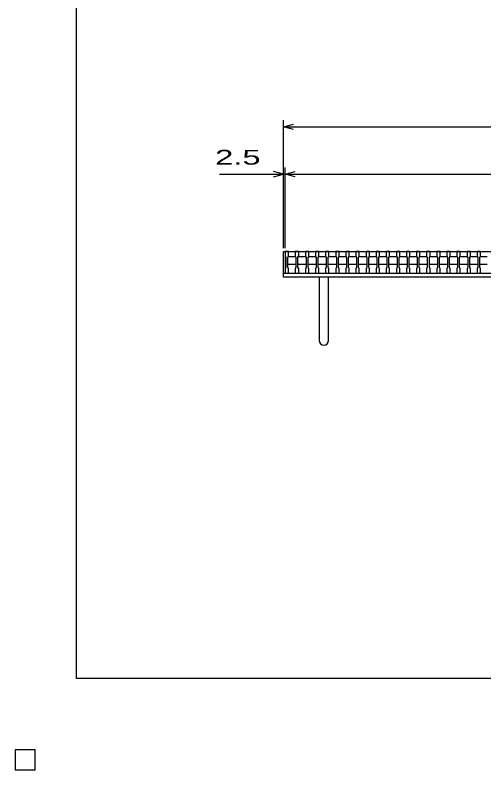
# Model space of a CAD drawing. Units: millimetres, scale not verified. Extents: x -1820 to 1731, y -1282 to 1054.
# Drawn here: x -1820 to -1124, y -1282 to -161 of the extents above; entities that cross this region are included whole.
import ezdxf
from ezdxf.enums import TextEntityAlignment as Align

# ---------------------------------------------------------------- set-up
doc = ezdxf.new("R2010")
doc.units = ezdxf.units.MM
doc.header["$LTSCALE"] = 10
for name, color, linetype, lineweight in [('0_2', 150, 'Continuous', 25), ('16', 3, 'Continuous', 25), ('19', 6, 'Continuous', 25), ('22', 4, 'Continuous', 25), ('24', 2, 'Continuous', 25)]:
    doc.layers.add(name, color=color, linetype=linetype, lineweight=lineweight)
doc.styles.add('ベクトル', font='')
doc.styles.get('ベクトル').set_extended_font_data('ベクトル')

msp = doc.modelspace()

# ---------------------------------------------------------------- linework, layer by layer
at = {"layer": '0_2'}
for p, q in [((-1729, -1146.5), (-1729, 1053.5)), ((1731, -1146.5), (-1729, -1146.5)), ((-1790, -1252.5), (-1820, -1252.5)), ((-1820, -1252.5), (-1820, -1282.5)), ((-1790, -1252.5), (-1820, -1252.5)), ((-1820, -1252.5), (-1820, -1282.5)), ((-1790, -1252.5), (-1820, -1252.5)), ((-1820, -1252.5), (-1820, -1282.5)), ((-1790, -1252.5), (-1820, -1252.5)), ((-1820, -1252.5), (-1820, -1282.5)), ((-1790, -1252.5), (-1820, -1252.5)), ((-1820, -1252.5), (-1820, -1282.5)), ((-1790, -1282.5), (-1790, -1252.5)), ((-1790, -1282.5), (-1790, -1252.5)), ((-1790, -1282.5), (-1790, -1252.5)), ((-1790, -1282.5), (-1790, -1252.5)), ((-1790, -1282.5), (-1790, -1252.5)), ((-1820, -1282.5), (-1790, -1282.5)), ((-1820, -1282.5), (-1790, -1282.5)), ((-1820, -1282.5), (-1790, -1282.5)), ((-1820, -1282.5), (-1790, -1282.5)), ((-1820, -1282.5), (-1790, -1282.5))]:
    msp.add_line(p, q, dxfattribs=at)
at = {"layer": '16'}
for p, q in [((-1419, -512.5), (-1419, -511.8)), ((-1419, -511.8), (-1414, -511.8)), ((-1419, -512.5), (-1419, -519)), ((-1414, -512.5), (-1419, -512.5)), ((-1419, -512.5), (-1419, -544.5)), ((-1419, -512.5), (-424, -512.5)), ((-1414, -511.8), (-1414, -512.5)), ((-1414, -519), (-1414, -512.5)), ((-1404, -512.5), (-1404, -511.8)), ((-1404, -511.8), (-1399, -511.8)), ((-1404, -512.5), (-1404, -519)), ((-1399, -512.5), (-1404, -512.5)), ((-1399, -511.8), (-1399, -512.5)), ((-1399, -519), (-1399, -512.5)), ((-1389, -512.5), (-1389, -511.8)), ((-1389, -511.8), (-1384, -511.8)), ((-1389, -512.5), (-1389, -519)), ((-1384, -512.5), (-1389, -512.5)), ((-1384, -511.8), (-1384, -512.5)), ((-1384, -519), (-1384, -512.5)), ((-1374, -512.5), (-1374, -511.8)), ((-1374, -511.8), (-1369, -511.8)), ((-1374, -512.5), (-1374, -519)), ((-1369, -512.5), (-1374, -512.5)), ((-1369, -511.8), (-1369, -512.5)), ((-1369, -519), (-1369, -512.5)), ((-1359, -512.5), (-1359, -511.8)), ((-1359, -511.8), (-1354, -511.8)), ((-1359, -512.5), (-1359, -519)), ((-1354, -512.5), (-1359, -512.5)), ((-1354, -511.8), (-1354, -512.5)), ((-1354, -519), (-1354, -512.5)), ((-1344, -512.5), (-1344, -511.8)), ((-1344, -511.8), (-1339, -511.8)), ((-1344, -512.5), (-1344, -519)), ((-1339, -512.5), (-1344, -512.5)), ((-1339, -511.8), (-1339, -512.5)), ((-1339, -519), (-1339, -512.5)), ((-1329, -512.5), (-1329, -511.8)), ((-1329, -511.8), (-1324, -511.8)), ((-1329, -512.5), (-1329, -519)), ((-1324, -512.5), (-1329, -512.5)), ((-1324, -511.8), (-1324, -512.5)), ((-1324, -519), (-1324, -512.5)), ((-1314, -512.5), (-1314, -511.8)), ((-1314, -511.8), (-1309, -511.8)), ((-1314, -512.5), (-1314, -519)), ((-1309, -512.5), (-1314, -512.5)), ((-1309, -511.8), (-1309, -512.5)), ((-1309, -519), (-1309, -512.5)), ((-1299, -512.5), (-1299, -511.8)), ((-1299, -511.8), (-1294, -511.8)), ((-1299, -512.5), (-1299, -519)), ((-1294, -512.5), (-1299, -512.5)), ((-1294, -511.8), (-1294, -512.5)), ((-1294, -519), (-1294, -512.5)), ((-1284, -512.5), (-1284, -511.8)), ((-1284, -511.8), (-1279, -511.8)), ((-1284, -512.5), (-1284, -519)), ((-1279, -512.5), (-1284, -512.5)), ((-1279, -511.8), (-1279, -512.5)), ((-1279, -519), (-1279, -512.5)), ((-1269, -512.5), (-1269, -511.8)), ((-1269, -511.8), (-1264, -511.8)), ((-1269, -512.5), (-1269, -519)), ((-1264, -512.5), (-1269, -512.5)), ((-1264, -511.8), (-1264, -512.5)), ((-1264, -519), (-1264, -512.5)), ((-1254, -512.5), (-1254, -511.8)), ((-1254, -511.8), (-1249, -511.8)), ((-1254, -512.5), (-1254, -519)), ((-1249, -512.5), (-1254, -512.5)), ((-1249, -511.8), (-1249, -512.5)), ((-1249, -519), (-1249, -512.5)), ((-1239, -512.5), (-1239, -511.8)), ((-1239, -511.8), (-1234, -511.8)), ((-1239, -512.5), (-1239, -519)), ((-1234, -512.5), (-1239, -512.5)), ((-1234, -511.8), (-1234, -512.5)), ((-1234, -519), (-1234, -512.5)), ((-1224, -512.5), (-1224, -511.8)), ((-1224, -511.8), (-1219, -511.8)), ((-1224, -512.5), (-1224, -519)), ((-1219, -512.5), (-1224, -512.5)), ((-1219, -511.8), (-1219, -512.5)), ((-1219, -519), (-1219, -512.5)), ((-1209, -512.5), (-1209, -511.8)), ((-1209, -511.8), (-1204, -511.8)), ((-1209, -512.5), (-1209, -519)), ((-1204, -512.5), (-1209, -512.5)), ((-1204, -511.8), (-1204, -512.5)), ((-1204, -519), (-1204, -512.5)), ((-1194, -512.5), (-1194, -511.8)), ((-1194, -511.8), (-1189, -511.8)), ((-1194, -512.5), (-1194, -519)), ((-1189, -512.5), (-1194, -512.5)), ((-1189, -511.8), (-1189, -512.5)), ((-1189, -519), (-1189, -512.5)), ((-1179, -512.5), (-1179, -511.8)), ((-1179, -511.8), (-1174, -511.8)), ((-1179, -512.5), (-1179, -519)), ((-1174, -512.5), (-1179, -512.5)), ((-1174, -511.8), (-1174, -512.5)), ((-1174, -519), (-1174, -512.5)), ((-1164, -512.5), (-1164, -511.8)), ((-1164, -511.8), (-1159, -511.8)), ((-1164, -512.5), (-1164, -519)), ((-1159, -512.5), (-1164, -512.5)), ((-1159, -511.8), (-1159, -512.5)), ((-1159, -519), (-1159, -512.5)), ((-1149, -512.5), (-1149, -511.8)), ((-1149, -511.8), (-1144, -511.8)), ((-1149, -512.5), (-1149, -519)), ((-1144, -512.5), (-1149, -512.5)), ((-1144, -511.8), (-1144, -512.5)), ((-1144, -519), (-1144, -512.5)), ((-1134, -512.5), (-1134, -511.8)), ((-1134, -511.8), (-1129, -511.8)), ((-1134, -512.5), (-1134, -519)), ((-1129, -512.5), (-1134, -512.5)), ((-1129, -511.8), (-1129, -512.5)), ((-1129, -519), (-1129, -512.5)), ((-1419, -519), (-1418, -521)), ((-1418, -521), (-1418, -536)), ((-1415, -521), (-1414, -519)), ((-1415, -521), (-1414, -520)), ((-1415, -536), (-1415, -521)), ((-1414, -520), (-1404, -520)), ((-1404, -519), (-1403, -521)), ((-1404, -520), (-1403, -521)), ((-1403, -521), (-1403, -536)), ((-1400, -521), (-1399, -519)), ((-1400, -521), (-1399, -520)), ((-1400, -536), (-1400, -521)), ((-1399, -520), (-1389, -520)), ((-1389, -519), (-1388, -521)), ((-1389, -520), (-1388, -521)), ((-1388, -521), (-1388, -536)), ((-1385, -521), (-1384, -519)), ((-1385, -521), (-1384, -520)), ((-1385, -536), (-1385, -521)), ((-1384, -520), (-1374, -520)), ((-1374, -519), (-1373, -521)), ((-1374, -520), (-1373, -521)), ((-1373, -521), (-1373, -536)), ((-1370, -521), (-1369, -519)), ((-1370, -521), (-1369, -520)), ((-1370, -536), (-1370, -521)), ((-1369, -520), (-1359, -520)), ((-1359, -519), (-1358, -521)), ((-1359, -520), (-1358, -521)), ((-1358, -521), (-1358, -536)), ((-1355, -521), (-1354, -519)), ((-1355, -521), (-1354, -520)), ((-1355, -536), (-1355, -521)), ((-1354, -520), (-1344, -520)), ((-1344, -519), (-1343, -521)), ((-1344, -520), (-1343, -521)), ((-1343, -521), (-1343, -536)), ((-1340, -521), (-1339, -519)), ((-1340, -521), (-1339, -520)), ((-1340, -536), (-1340, -521)), ((-1339, -520), (-1329, -520)), ((-1329, -519), (-1328, -521)), ((-1329, -520), (-1328, -521)), ((-1328, -521), (-1328, -536)), ((-1325, -521), (-1324, -519)), ((-1325, -521), (-1324, -520)), ((-1325, -536), (-1325, -521)), ((-1324, -520), (-1314, -520)), ((-1314, -519), (-1313, -521)), ((-1314, -520), (-1313, -521)), ((-1313, -521), (-1313, -536)), ((-1310, -521), (-1309, -519)), ((-1310, -521), (-1309, -520)), ((-1310, -536), (-1310, -521)), ((-1309, -520), (-1299, -520)), ((-1299, -519), (-1298, -521)), ((-1299, -520), (-1298, -521)), ((-1298, -521), (-1298, -536)), ((-1295, -521), (-1294, -519)), ((-1295, -521), (-1294, -520)), ((-1295, -536), (-1295, -521)), ((-1294, -520), (-1284, -520)), ((-1284, -519), (-1283, -521)), ((-1284, -520), (-1283, -521)), ((-1283, -521), (-1283, -536)), ((-1280, -521), (-1279, -519)), ((-1280, -521), (-1279, -520)), ((-1280, -536), (-1280, -521)), ((-1279, -520), (-1269, -520)), ((-1269, -519), (-1268, -521)), ((-1269, -520), (-1268, -521)), ((-1268, -521), (-1268, -536)), ((-1265, -521), (-1264, -519)), ((-1265, -521), (-1264, -520)), ((-1265, -536), (-1265, -521)), ((-1264, -520), (-1254, -520)), ((-1254, -519), (-1253, -521)), ((-1254, -520), (-1253, -521)), ((-1253, -521), (-1253, -536)), ((-1250, -521), (-1249, -519)), ((-1250, -521), (-1249, -520)), ((-1250, -536), (-1250, -521)), ((-1249, -520), (-1239, -520)), ((-1239, -519), (-1238, -521)), ((-1239, -520), (-1238, -521)), ((-1238, -521), (-1238, -536)), ((-1235, -521), (-1234, -519)), ((-1235, -521), (-1234, -520)), ((-1235, -536), (-1235, -521)), ((-1234, -520), (-1224, -520)), ((-1224, -519), (-1223, -521)), ((-1224, -520), (-1223, -521)), ((-1223, -521), (-1223, -536)), ((-1220, -521), (-1219, -519)), ((-1220, -521), (-1219, -520)), ((-1220, -536), (-1220, -521)), ((-1219, -520), (-1209, -520)), ((-1209, -519), (-1208, -521)), ((-1209, -520), (-1208, -521)), ((-1208, -521), (-1208, -536)), ((-1205, -521), (-1204, -519)), ((-1205, -521), (-1204, -520)), ((-1205, -536), (-1205, -521)), ((-1204, -520), (-1194, -520)), ((-1194, -519), (-1193, -521)), ((-1194, -520), (-1193, -521)), ((-1193, -521), (-1193, -536)), ((-1190, -521), (-1189, -519)), ((-1190, -521), (-1189, -520)), ((-1190, -536), (-1190, -521)), ((-1189, -520), (-1179, -520)), ((-1179, -519), (-1178, -521)), ((-1179, -520), (-1178, -521)), ((-1178, -521), (-1178, -536)), ((-1175, -521), (-1174, -519)), ((-1175, -521), (-1174, -520)), ((-1175, -536), (-1175, -521)), ((-1174, -520), (-1164, -520)), ((-1164, -519), (-1163, -521)), ((-1164, -520), (-1163, -521)), ((-1163, -521), (-1163, -536)), ((-1160, -521), (-1159, -519)), ((-1160, -521), (-1159, -520)), ((-1160, -536), (-1160, -521)), ((-1159, -520), (-1149, -520)), ((-1149, -519), (-1148, -521)), ((-1149, -520), (-1148, -521)), ((-1148, -521), (-1148, -536)), ((-1145, -521), (-1144, -519)), ((-1145, -521), (-1144, -520)), ((-1145, -536), (-1145, -521)), ((-1144, -520), (-1134, -520)), ((-1134, -519), (-1133, -521)), ((-1134, -520), (-1133, -521)), ((-1133, -521), (-1133, -536)), ((-1130, -521), (-1129, -519)), ((-1130, -521), (-1129, -520)), ((-1130, -536), (-1130, -521)), ((-1129, -520), (-1119, -520)), ((-1418, -536), (-1419, -538)), ((-1419, -538), (-1419, -544.5)), ((-1414, -532), (-1415, -531)), ((-1414, -538), (-1415, -536)), ((-1404, -532), (-1414, -532)), ((-1414, -544.5), (-1414, -538)), ((-1403, -531), (-1404, -532)), ((-1403, -536), (-1404, -538)), ((-1404, -538), (-1404, -544.5)), ((-1399, -532), (-1400, -531)), ((-1399, -538), (-1400, -536)), ((-1389, -532), (-1399, -532)), ((-1399, -544.5), (-1399, -538)), ((-1388, -531), (-1389, -532)), ((-1388, -536), (-1389, -538)), ((-1389, -538), (-1389, -544.5)), ((-1384, -532), (-1385, -531)), ((-1384, -538), (-1385, -536)), ((-1374, -532), (-1384, -532)), ((-1384, -544.5), (-1384, -538)), ((-1373, -531), (-1374, -532)), ((-1373, -536), (-1374, -538)), ((-1374, -538), (-1374, -544.5)), ((-1369, -532), (-1370, -531)), ((-1369, -538), (-1370, -536)), ((-1359, -532), (-1369, -532)), ((-1369, -544.5), (-1369, -538)), ((-1358, -531), (-1359, -532)), ((-1358, -536), (-1359, -538)), ((-1359, -538), (-1359, -544.5)), ((-1354, -532), (-1355, -531)), ((-1354, -538), (-1355, -536)), ((-1344, -532), (-1354, -532)), ((-1354, -544.5), (-1354, -538)), ((-1343, -531), (-1344, -532)), ((-1343, -536), (-1344, -538)), ((-1344, -538), (-1344, -544.5)), ((-1339, -532), (-1340, -531)), ((-1339, -538), (-1340, -536)), ((-1329, -532), (-1339, -532)), ((-1339, -544.5), (-1339, -538)), ((-1328, -531), (-1329, -532)), ((-1328, -536), (-1329, -538)), ((-1329, -538), (-1329, -544.5)), ((-1324, -532), (-1325, -531)), ((-1324, -538), (-1325, -536)), ((-1314, -532), (-1324, -532)), ((-1324, -544.5), (-1324, -538)), ((-1313, -531), (-1314, -532)), ((-1313, -536), (-1314, -538)), ((-1314, -538), (-1314, -544.5)), ((-1309, -532), (-1310, -531)), ((-1309, -538), (-1310, -536)), ((-1299, -532), (-1309, -532)), ((-1309, -544.5), (-1309, -538)), ((-1298, -531), (-1299, -532)), ((-1298, -536), (-1299, -538)), ((-1299, -538), (-1299, -544.5)), ((-1294, -532), (-1295, -531)), ((-1294, -538), (-1295, -536)), ((-1284, -532), (-1294, -532)), ((-1294, -544.5), (-1294, -538)), ((-1283, -531), (-1284, -532)), ((-1283, -536), (-1284, -538)), ((-1284, -538), (-1284, -544.5)), ((-1279, -532), (-1280, -531)), ((-1279, -538), (-1280, -536)), ((-1269, -532), (-1279, -532)), ((-1279, -544.5), (-1279, -538)), ((-1268, -531), (-1269, -532)), ((-1268, -536), (-1269, -538)), ((-1269, -538), (-1269, -544.5)), ((-1264, -532), (-1265, -531)), ((-1264, -538), (-1265, -536)), ((-1254, -532), (-1264, -532)), ((-1264, -544.5), (-1264, -538)), ((-1253, -531), (-1254, -532)), ((-1253, -536), (-1254, -538)), ((-1254, -538), (-1254, -544.5)), ((-1249, -532), (-1250, -531)), ((-1249, -538), (-1250, -536)), ((-1239, -532), (-1249, -532)), ((-1249, -544.5), (-1249, -538)), ((-1238, -531), (-1239, -532)), ((-1238, -536), (-1239, -538)), ((-1239, -538), (-1239, -544.5)), ((-1234, -532), (-1235, -531)), ((-1234, -538), (-1235, -536)), ((-1224, -532), (-1234, -532)), ((-1234, -544.5), (-1234, -538)), ((-1223, -531), (-1224, -532)), ((-1223, -536), (-1224, -538)), ((-1224, -538), (-1224, -544.5)), ((-1219, -532), (-1220, -531)), ((-1219, -538), (-1220, -536)), ((-1209, -532), (-1219, -532)), ((-1219, -544.5), (-1219, -538)), ((-1208, -531), (-1209, -532)), ((-1208, -536), (-1209, -538)), ((-1209, -538), (-1209, -544.5)), ((-1204, -532), (-1205, -531)), ((-1204, -538), (-1205, -536)), ((-1194, -532), (-1204, -532)), ((-1204, -544.5), (-1204, -538)), ((-1193, -531), (-1194, -532)), ((-1193, -536), (-1194, -538)), ((-1194, -538), (-1194, -544.5)), ((-1189, -532), (-1190, -531)), ((-1189, -538), (-1190, -536)), ((-1179, -532), (-1189, -532)), ((-1189, -544.5), (-1189, -538)), ((-1178, -531), (-1179, -532)), ((-1178, -536), (-1179, -538)), ((-1179, -538), (-1179, -544.5)), ((-1174, -532), (-1175, -531)), ((-1174, -538), (-1175, -536)), ((-1164, -532), (-1174, -532)), ((-1174, -544.5), (-1174, -538)), ((-1163, -531), (-1164, -532)), ((-1163, -536), (-1164, -538)), ((-1164, -538), (-1164, -544.5)), ((-1159, -532), (-1160, -531)), ((-1159, -538), (-1160, -536)), ((-1149, -532), (-1159, -532)), ((-1159, -544.5), (-1159, -538)), ((-1148, -531), (-1149, -532)), ((-1148, -536), (-1149, -538)), ((-1149, -538), (-1149, -544.5)), ((-1144, -532), (-1145, -531)), ((-1144, -538), (-1145, -536)), ((-1134, -532), (-1144, -532)), ((-1144, -544.5), (-1144, -538)), ((-1133, -531), (-1134, -532)), ((-1133, -536), (-1134, -538)), ((-1134, -538), (-1134, -544.5)), ((-1129, -532), (-1130, -531)), ((-1129, -538), (-1130, -536)), ((-1119, -532), (-1129, -532)), ((-1129, -544.5), (-1129, -538)), ((-1419, -544.5), (-1414, -544.5)), ((-1419, -544.5), (-424, -544.5)), ((-1404, -544.5), (-1399, -544.5)), ((-1389, -544.5), (-1384, -544.5)), ((-1374, -544.5), (-1369, -544.5)), ((-1359, -544.5), (-1354, -544.5)), ((-1344, -544.5), (-1339, -544.5)), ((-1329, -544.5), (-1324, -544.5)), ((-1314, -544.5), (-1309, -544.5)), ((-1299, -544.5), (-1294, -544.5)), ((-1284, -544.5), (-1279, -544.5)), ((-1269, -544.5), (-1264, -544.5)), ((-1254, -544.5), (-1249, -544.5)), ((-1239, -544.5), (-1234, -544.5)), ((-1224, -544.5), (-1219, -544.5)), ((-1209, -544.5), (-1204, -544.5)), ((-1194, -544.5), (-1189, -544.5)), ((-1179, -544.5), (-1174, -544.5)), ((-1164, -544.5), (-1159, -544.5)), ((-1149, -544.5), (-1144, -544.5)), ((-1134, -544.5), (-1129, -544.5)), ((-1790, -1252.5), (-1820, -1252.5)), ((-1820, -1252.5), (-1820, -1282.5)), ((-1790, -1252.5), (-1820, -1252.5)), ((-1820, -1252.5), (-1820, -1282.5)), ((-1790, -1252.5), (-1820, -1252.5)), ((-1820, -1252.5), (-1820, -1282.5)), ((-1790, -1252.5), (-1820, -1252.5)), ((-1820, -1252.5), (-1820, -1282.5)), ((-1790, -1252.5), (-1820, -1252.5)), ((-1820, -1252.5), (-1820, -1282.5)), ((-1790, -1282.5), (-1790, -1252.5)), ((-1790, -1282.5), (-1790, -1252.5)), ((-1790, -1282.5), (-1790, -1252.5)), ((-1790, -1282.5), (-1790, -1252.5)), ((-1790, -1282.5), (-1790, -1252.5)), ((-1820, -1282.5), (-1790, -1282.5)), ((-1820, -1282.5), (-1790, -1282.5)), ((-1820, -1282.5), (-1790, -1282.5)), ((-1820, -1282.5), (-1790, -1282.5)), ((-1820, -1282.5), (-1790, -1282.5))]:
    msp.add_line(p, q, dxfattribs=at)
at = {"layer": '19'}
for p, q in [((-1421.5, -544.5), (-1421.5, -512.5)), ((-1421.5, -512.5), (-1419, -512.5)), ((-1421.5, -544.5), (-421.5, -544.5)), ((-1421.5, -550.5), (-1421.5, -544.5)), ((-421.5, -550.5), (-1421.5, -550.5)), ((-1368.5, -550.5), (-1368.5, -644.5)), ((-1354.5, -644.5), (-1354.5, -550.5))]:
    msp.add_line(p, q, dxfattribs=at)
msp.add_arc((-1361.5, -644.5), 7, 180, 0, dxfattribs=at)
at = {"layer": '22'}
for p, q in [((-1421.5, -507.5), (-1421.5, -317.5)), ((-1421.5, -327.5), (-1406.5, -323.5)), ((-1406.5, -331.5), (-1421.5, -327.5)), ((-1421.5, -327.5), (-421.5, -327.5)), ((-1421.5, -507.5), (-1421.5, -387.5)), ((-1419, -507.5), (-1419, -387.5)), ((-1516.5, -397.5), (-1421.5, -397.5)), ((-1421.5, -397.5), (-1436.5, -393.5)), ((-1436.5, -401.5), (-1421.5, -397.5)), ((-1421.5, -397.5), (-1419, -397.5)), ((-1419, -397.5), (-1404, -393.5)), ((-1404, -401.5), (-1419, -397.5)), ((-1419, -397.5), (-424, -397.5))]:
    msp.add_line(p, q, dxfattribs=at)
at = {"layer": '22', "color": 2}
for p, q in [((-1790, -1252.5), (-1820, -1252.5)), ((-1820, -1252.5), (-1820, -1282.5)), ((-1790, -1252.5), (-1820, -1252.5)), ((-1820, -1252.5), (-1820, -1282.5)), ((-1790, -1252.5), (-1820, -1252.5)), ((-1820, -1252.5), (-1820, -1282.5)), ((-1790, -1282.5), (-1790, -1252.5)), ((-1790, -1282.5), (-1790, -1252.5)), ((-1790, -1282.5), (-1790, -1252.5)), ((-1820, -1282.5), (-1790, -1282.5)), ((-1820, -1282.5), (-1790, -1282.5)), ((-1820, -1282.5), (-1790, -1282.5))]:
    msp.add_line(p, q, dxfattribs=at)
at = {"layer": '24', "color": 4}
for p, q in [((-1790, -1252.5), (-1820, -1252.5)), ((-1820, -1252.5), (-1820, -1282.5)), ((-1790, -1252.5), (-1820, -1252.5)), ((-1820, -1252.5), (-1820, -1282.5)), ((-1790, -1252.5), (-1820, -1252.5)), ((-1820, -1252.5), (-1820, -1282.5)), ((-1790, -1282.5), (-1790, -1252.5)), ((-1790, -1282.5), (-1790, -1252.5)), ((-1790, -1282.5), (-1790, -1252.5)), ((-1820, -1282.5), (-1790, -1282.5)), ((-1820, -1282.5), (-1790, -1282.5)), ((-1820, -1282.5), (-1790, -1282.5))]:
    msp.add_line(p, q, dxfattribs=at)

# ---------------------------------------------------------------- texts
at = {"layer": '22', "color": 2, "style": 'ベクトル', "width": 1.65}
msp.add_text(' 2.5 ', height=21.99, dxfattribs=at).set_placement((-1536.5, -372.5), align=Align.MIDDLE_LEFT)

doc.saveas('drawing.dxf')
